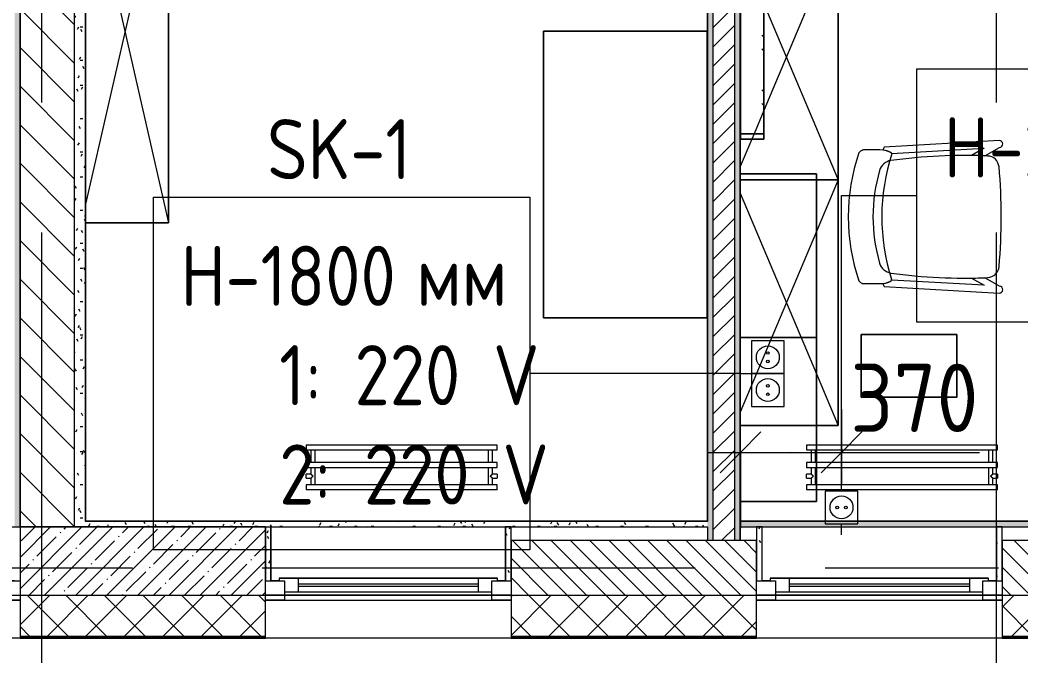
# Model space of a CAD drawing. Header units: millimetres. Extents: x 81382 to 274764, y -8553 to 29000.
# Drawn here: x 107130 to 110796, y -323 to 2007 of the extents above; entities that cross this region are included whole.
import ezdxf

# ---------------------------------------------------------------- set-up
doc = ezdxf.new("R2010")
doc.units = ezdxf.units.MM
doc.linetypes.add('Осевая', pattern=[3175, 635, -476.25, 1587.5, -476.25])
for name, color, linetype, lineweight in [('A-ANNO-DIMS', 7, 'Continuous', 9), ('A-ANNO-DIMS-100', 7, 'Continuous', 9), ('A-DETL-GENF', 7, 'Continuous', 9), ('A-GLAZ', 7, 'Continuous', 9), ('A-GLAZ-1', 7, 'Continuous', 13), ('A-WALL', 7, 'Continuous', 9), ('E-ELEC-FIXT-IDEN', 7, 'Continuous', 9), ('I-FURN', 7, 'Continuous', 9), ('I-WALL', 7, 'Continuous', 9), ('M-EQPM', 7, 'Continuous', 9), ('S-COLS', 7, 'Continuous', 9), ('Оси', 7, 'Continuous', 9), ('Оси-2', 7, 'Осевая', 9), ('Электрические приборы', 7, 'Continuous', 9)]:
    doc.layers.add(name, color=color, linetype=linetype, lineweight=lineweight)
for name, color, linetype, lineweight, true_color in [('A-WALL-1', 7, 'Continuous', 9, 0x3c3c3c), ('A-WALL-FNSH-1', 7, 'Continuous', 9, 0x3c3c3c), ('I-FURN-1', 7, 'Continuous', 9, 0xf0f0f0), ('Оси розеток', 7, 'Continuous', 9, 0xff1e23)]:
    doc.layers.add(name, color=color, linetype=linetype, lineweight=lineweight, true_color=true_color)
doc.styles.add('GOST Common_1', font='GOST_Common.ttf', dxfattribs={"width": 0.9, "height": 220})
doc.styles.add('ISOCPEUR', font='isocpeur.ttf', dxfattribs={"width": 0.9, "height": 250})
doc.dimstyles.new('ISO-2_5_0_9К_БОЛЬШОЙ_1', dxfattribs={"dimscale": 304.8, "dimtxt": 248.995294, "dimasz": 0.492126, "dimexe": 0.393701, "dimexo": 0.984252, "dimgap": 0, "dimtad": 1, "dimdec": 0, "dimrnd": 10, "dimzin": 0, "dimdsep": 46, "dimtxsty": 'ISOCPEUR', "dimblk1": 'OBLIQUE', "dimblk2": 'OBLIQUE', "dimsah": 1, "dimcen": 0.09, "dimdle": 0.393701, "dimazin": 0, "dimtfac": 1, "dimtdec": 4, "dimtix": 1, "dimtmove": 1, "dimatfit": 3, "dimfxl": 1, "dimtvp": 1, "dimtolj": 1, "dimtzin": 0, "dimarcsym": 2})
pattern_1 = [(0, (0, 0), (121.92, 30.48), [10.058, -81.382, 10.058, -81.382, -487.68]), (0, (0, 0), (121.92, 30.48), [-182.88, 10.058, -172.822, 10.058, -81.382, -213.36]), (0, (0, 0), (121.92, 30.48), [-457.2, 10.058, -50.902, 10.058, -142.342]), (120, (45.72, 15.24), (-87.356454, 90.345817), [10.058, -81.382, 10.058, -81.382, -487.68]), (120, (45.72, 15.24), (-87.356454, 90.345817), [-182.88, 10.058, -172.822, 10.058, -81.382, -213.36]), (120, (45.72, 15.24), (-87.356454, 90.345817), [-457.2, 10.058, -50.902, 10.058, -142.342]), (240, (60.96, 76.2), (-34.563546, -120.825817), [10.058, -81.382, 10.058, -81.382, -487.68]), (240, (60.96, 76.2), (-34.563546, -120.825817), [-182.88, 10.058, -172.822, 10.058, -81.382, -213.36]), (240, (60.96, 76.2), (-34.563546, -120.825817), [-457.2, 10.058, -50.902, 10.058, -142.342])]

# ---------------------------------------------------------------- blocks, each defined once
blk = doc.blocks.new('120_Окно_СКБ_1Ст - 120_Окно_СКБ_1Ст 900х2500_h_ с форточкой-V4-План размещения напольных электротехнических лючков и розеток 3 этажа в осях 23-33')
at = {"layer": 'A-GLAZ'}
for p, q in [((450, -57), (-450, -57)), ((-330, -107), (330, -107)), ((-430, -127), (-400, -127)), ((330, -117), (-330, -117)), ((400, -127), (430, -127))]:
    blk.add_line(p, q, dxfattribs=at)
at = {"layer": 'A-GLAZ-1'}
for p, q in [((-450, -127), (-450, -57)), ((-450, -57), (-380, -57)), ((-380, -57), (-380, -127)), ((380, -127), (380, -57)), ((380, -57), (450, -57)), ((450, -57), (450, -127)), ((380, -87), (-380, -87)), ((-380, -87), (-380, -127)), ((-330, -137), (-330, -87)), ((330, -137), (330, -87)), ((380, -127), (380, -87)), ((-380, -127), (-450, -127)), ((-380, -127), (-400, -127)), ((-400, -127), (-400, -137)), ((-400, -137), (400, -137)), ((400, -137), (-400, -137)), ((450, -127), (380, -127)), ((400, -127), (380, -127)), ((400, -137), (400, -127))]:
    blk.add_line(p, q, dxfattribs=at)
blk = doc.blocks.new('120_Окно_СКБ_1Ст - 120_Окно_СКБ_1Ст 900х2500_h_ с форточкой-V33-План размещения напольных электротехнических лючков и розеток 3 этажа в осях 23-33')
at = {"layer": 'A-GLAZ'}
for p, q in [((450, -57), (-450, -57)), ((-330, -107), (330, -107)), ((-430, -127), (-400, -127)), ((330, -117), (-330, -117)), ((400, -127), (430, -127))]:
    blk.add_line(p, q, dxfattribs=at)
at = {"layer": 'A-GLAZ-1'}
for p, q in [((-450, -127), (-450, -57)), ((-450, -57), (-380, -57)), ((-380, -57), (-380, -127)), ((380, -127), (380, -57)), ((380, -57), (450, -57)), ((450, -57), (450, -127)), ((380, -87), (-380, -87)), ((-380, -87), (-380, -127)), ((-330, -137), (-330, -87)), ((330, -137), (330, -87)), ((380, -127), (380, -87)), ((-380, -127), (-450, -127)), ((-380, -127), (-400, -127)), ((-400, -127), (-400, -137)), ((-400, -137), (400, -137)), ((400, -137), (-400, -137)), ((450, -127), (380, -127)), ((400, -127), (380, -127)), ((400, -137), (400, -127))]:
    blk.add_line(p, q, dxfattribs=at)
blk = doc.blocks.new('Шкаф параметрический - 1_28А-25589861-План размещения напольных электротехнических лючков и розеток 3 этажа в осях 23-33')
at = {"layer": 'I-FURN-1'}
for p, q in [((0, 320), (1331.6, 15.6)), ((1400, 320), (0, 320)), ((0, 320), (0, 15.6)), ((0, 15.6), (0, 320)), ((0, 320), (1400, 320)), ((68.4, 15.6), (1400, 320)), ((1400, 15.6), (1400, 320)), ((1400, 320), (1400, 15.6))]:
    blk.add_line(p, q, dxfattribs=at)
blk = doc.blocks.new('Chair_1 noor 78578 - 1_4-25422005-План размещения напольных электротехнических лючков и розеток 3 этажа в осях 23-33')
at = {"layer": 'I-FURN-1'}
for p, q in [((-130.5, 405.7), (-130.5, 344.8)), ((359.1, 344.8), (359.1, 405.7)), ((-141.2, 329.7), (-165.1, -92)), ((-136.5, -37.1), (-117.3, 302)), ((345.9, 302), (365.1, -37.1)), ((393.7, -92), (369.8, 329.7)), ((-110.2, 8.6), (-136.5, -37.1)), ((365.1, -37.1), (338.8, 8.6)), ((-139.7, -93.5), (-108.8, -39.9)), ((337.4, -39.9), (368.3, -93.5))]:
    blk.add_line(p, q, dxfattribs=at)
for centre, radius, start, end in [((114.3, -271.9), 732.8, 71.3174, 108.6833), ((114.3, -239.2), 609.6, 73.8265, 106.1735), ((114.3, -279.3), 660.4, 111.7, 112.7563), ((-37.4, 344.8), 93.1, 180, 204.9864), ((-37.4, 344.8), 93.1, 186.4785, 204.9864), ((114.3, -408), 746, 71.9445, 107.8276), ((-41.4, 297.5), 50.8, 106.1735, 171.9659), ((270, 297.5), 50.8, 8.0341, 73.8265), ((266, 344.8), 93.1, 334.477, 360), ((266, 344.8), 93.1, 335.0136, 353.5215), ((114.3, -279.3), 660.4, 67.2437, 68.3), ((-116, 308.2), 6.35, 204.9864, 258.4091), ((-116, 308.2), 6.35, 204.9864, 287.8276), ((1798.9, 37.7), 1909.3, 171.9659, 182.6261), ((-1570.3, 37.7), 1909.3, 357.3739, 8.0341), ((344.3, 307.4), 6.35, 281.4186, 334.477), ((344.6, 308.2), 6.35, 281.5909, 335.0136), ((1798.9, 37.7), 1909.3, 180.8761, 182.3307), ((-1570.3, 37.7), 1909.3, 357.6693, 359.1239), ((-64, -47.7), 44.5, 182.6261, 265.0912), ((292.6, -47.7), 44.4, 275.9396, 357.3739), ((-152.4, -92.7), 12.7, 176.75, 356.75), ((114.8, 2033.8), 2133.6, 265.0912, 274.9044), ((381, -92.7), 12.7, 183.25, 3.25)]:
    blk.add_arc(centre, radius, start, end, dxfattribs=at)
for points in [[(-120.4, 422.3), (-122, 420.8), (-124.7, 417.8), (-127.8, 413.5), (-129.8, 409.4), (-130.4, 406.9), (-130.5, 405.7)], [(359.1, 405.7), (359, 406.9), (358.4, 409.4), (356.4, 413.5), (353.3, 417.8), (350.6, 420.8), (349, 422.3)]]:
    blk.add_open_spline(points, degree=3, dxfattribs=at)
blk = doc.blocks.new('Шкаф параметрический - 1_286-V64-План размещения напольных электротехнических лючков и розеток 3 этажа в осях 23-33')
at = {"layer": 'I-FURN-1'}
for p, q in [((0, 380), (645.5, 107.5)), ((900, 380), (0, 380)), ((0, 380), (0, 107.5)), ((0, 107.5), (0, 380)), ((0, 380), (900, 380)), ((254.5, 107.5), (900, 380)), ((900, 300), (900, 380)), ((900, 380), (900, 300)), ((900, 20.6), (900, 300)), ((900, 300), (900, 20.6)), ((0, 107.5), (0, 21.6)), ((0, 21.6), (0, 107.5)), ((51.2, 21.6), (254.5, 107.5)), ((645.5, 107.5), (731, 71.4)), ((731, 71.4), (751, 62.9)), ((751, 62.9), (851.2, 20.6)), ((48.8, 20.6), (51.2, 21.6))]:
    blk.add_line(p, q, dxfattribs=at)
blk = doc.blocks.new('Шкаф параметрический - 1_286-V65-План размещения напольных электротехнических лючков и розеток 3 этажа в осях 23-33')
at = {"layer": 'I-FURN-1'}
for p, q in [((0, 380), (189.5, 300)), ((900, 380), (0, 380)), ((0, 380), (0, 300)), ((0, 300), (0, 380)), ((0, 380), (900, 380)), ((710.5, 300), (900, 380)), ((900, 300), (900, 380)), ((900, 380), (900, 300)), ((0, 300), (0, 20.6)), ((0, 20.6), (0, 300)), ((48.8, 20.6), (710.5, 300)), ((189.5, 300), (851.2, 20.6)), ((900, 20.6), (900, 300)), ((900, 300), (900, 20.6))]:
    blk.add_line(p, q, dxfattribs=at)
blk = doc.blocks.new('Зеркало обычное - 4_30-26512195-План размещения напольных электротехнических лючков и розеток 3 этажа в осях 23-33')
at = {"layer": 'I-FURN'}
h = blk.add_hatch(dxfattribs=at)
h.set_pattern_fill('FP_38', color=256, style=0, pattern_type=2)
h.set_pattern_definition([(45, (50, 50), (-200, 0), [141.42, -141.42]), (45, (100, 50), (-200, 0), [70.71, -212.132]), (45, (50, 100), (-200, 0), [70.71, -212.132])])
h.paths.add_polyline_path([(-980, 60), (-980, -25.9), (980, -25.9), (980, 60), (549.7, 60)])
at = {"layer": 'I-FURN-1'}
for p, q in [((1000, 60), (-1000, 60)), ((-1000, 60), (-1000, -25.9)), ((-1000, -25.9), (-1000, 60)), ((-1000, 60), (-980, 60)), ((980, 60), (-980, 60)), ((-980, 60), (-980, -25.9)), ((-980, -25.9), (-980, 60)), ((-980, 60), (980, 60)), ((-980, 60), (980, 60)), ((980, 60), (-980, 60)), ((-980, 60), (980, 60)), ((-980, -25.9), (-980, 60)), ((-980, -25.9), (-980, 60)), ((980, -25.9), (980, 60)), ((980, 60), (980, -25.9)), ((980, 60), (1000, 60)), ((980, 60), (980, -25.9)), ((980, -25.9), (980, 60)), ((1000, -25.9), (1000, 60)), ((1000, 60), (1000, -25.9)), ((-1000, -25.9), (1000, -25.9)), ((-980, -25.9), (-1000, -25.9)), ((-980, -25.9), (980, -25.9)), ((980, -25.9), (-980, -25.9)), ((980, -25.9), (-980, -25.9)), ((-980, -25.9), (980, -25.9)), ((980, -25.9), (-980, -25.9)), ((1000, -25.9), (980, -25.9))]:
    blk.add_line(p, q, dxfattribs=at)
blk = doc.blocks.new('Блок Розеток и Выключателей - Блок Розеток и Выключателей_SK1-27371264-План размещения напольных электротехнических лючков и розеток 3 этажа в осях 23-33')
at = {"layer": 'A-DETL-GENF'}
for p, q in [((60, 160), (-60, 160)), ((-60, 160), (-60, 40)), ((60, 40), (60, 160)), ((-60, 40), (60, 40))]:
    blk.add_line(p, q, dxfattribs=at)
for centre, radius in [((0, 100), 42), ((-15.6, 100), 4.8), ((15.6, 100), 4.8)]:
    blk.add_circle(centre, radius, dxfattribs=at)
at = {"layer": 'Оси розеток'}
blk.add_line((0, 0), (0, 40), dxfattribs=at)
blk = doc.blocks.new('Блок Розеток и Выключателей - Блок Розеток и Выключателей_SK1-27369573-План размещения напольных электротехнических лючков и розеток 3 этажа в осях 23-33')
at = {"layer": 'A-DETL-GENF'}
for p, q in [((0, 160), (-120, 160)), ((-120, 160), (-120, 40)), ((120, 160), (0, 160)), ((0, 160), (0, 40)), ((0, 40), (0, 160)), ((120, 40), (120, 160)), ((-120, 40), (0, 40)), ((0, 40), (120, 40))]:
    blk.add_line(p, q, dxfattribs=at)
for centre, radius in [((-60, 100), 42), ((60, 100), 42), ((-75.6, 100), 4.8), ((-44.4, 100), 4.8), ((44.4, 100), 4.8), ((75.6, 100), 4.8)]:
    blk.add_circle(centre, radius, dxfattribs=at)
at = {"layer": 'Оси розеток'}
blk.add_line((0, 0), (0, 40), dxfattribs=at)
blk = doc.blocks.new('radiator_prado_classic_z_tip_30_po exemplyaru - Classic Z Тип 30-300-V125-План размещения напольных электротехнических лючков и розеток 3 этажа в осях 23-33')
at = {"layer": 'M-EQPM'}
for p, q in [((0, 228), (0, 210)), ((36.2, 228), (0, 228)), ((700, 228), (36.2, 228)), ((700, 210), (700, 228)), ((0, 210), (36.2, 210)), ((17.5, 210), (17.5, 164)), ((32.5, 164), (32.5, 210)), ((36.2, 210), (700, 210)), ((667.5, 210), (667.5, 164)), ((682.5, 164), (682.5, 210)), ((36.2, 164), (0, 164)), ((0, 164), (0, 146)), ((700, 164), (36.2, 164)), ((700, 146), (700, 164)), ((0, 146), (36.2, 146)), ((17.5, 121.5), (0, 121.5)), ((17.5, 121.5), (0, 121.5)), ((0, 121.5), (0, 121.2)), ((0, 106.5), (0, 121.5)), ((0, 121.2), (0, 121.2)), ((17.5, 146), (17.5, 121.5)), ((32.5, 82), (32.5, 146)), ((36.2, 146), (700, 146)), ((667.5, 146), (667.5, 82)), ((682.5, 121.5), (682.5, 146)), ((700, 121.5), (682.5, 121.5)), ((700, 121.5), (682.5, 121.5)), ((700, 121.5), (700, 106.5)), ((700, 121.2), (700, 121.5)), ((700, 121.5), (700, 121.2)), ((700, 121.2), (700, 121.5)), ((0, 106.8), (0, 106.5)), ((0, 106.8), (0, 106.8)), ((0, 106.5), (17.5, 106.5)), ((0, 106.5), (17.5, 106.5)), ((36.2, 82), (0, 82)), ((0, 82), (0, 64)), ((17.5, 106.5), (17.5, 82)), ((700, 82), (36.2, 82)), ((682.5, 82), (682.5, 106.5)), ((682.5, 106.5), (700, 106.5)), ((682.5, 106.5), (700, 106.5)), ((700, 106.5), (700, 106.8)), ((700, 106.8), (700, 106.5)), ((700, 106.5), (700, 106.8)), ((700, 64), (700, 82)), ((36.2, 64), (0, 64)), ((700, 64), (36.2, 64))]:
    blk.add_line(p, q, dxfattribs=at)
for points, knots in [([(25, 114), (24.5, 114.5), (23.6, 115.4), (22.4, 116.6), (21.6, 117.4), (21.1, 117.9), (20.8, 118.2), (20.5, 118.5), (20.2, 118.8), (19.8, 119.1), (19.6, 119.4), (19.3, 119.7), (19, 120), (18.7, 120.3), (18.5, 120.5), (18.3, 120.7), (18.1, 120.9), (17.9, 121.1), (17.8, 121.2), (17.7, 121.3), (17.5, 121.5), (17.5, 121.5), (17.5, 121.5)], [0, 0, 0, 0, 0.142857, 0.285714, 0.357143, 0.392857, 0.428571, 0.464286, 0.5, 0.535714, 0.571429, 0.607143, 0.642857, 0.678571, 0.714286, 0.75, 0.785714, 0.821429, 0.857143, 0.892857, 0.928571, 1, 1, 1, 1]), ([(17.5, 106.5), (17.5, 106.5), (17.5, 106.5), (17.7, 106.7), (17.8, 106.8), (17.9, 106.9), (18.1, 107.1), (18.3, 107.3), (18.5, 107.5), (18.7, 107.7), (19, 108), (19.3, 108.3), (19.6, 108.6), (19.8, 108.9), (20.3, 109.3), (20.7, 109.7), (21.1, 110.1), (21.6, 110.6), (22.4, 111.4), (23.6, 112.6), (24.5, 113.5), (25, 114)], [0, 0, 0, 0, 0.071429, 0.107143, 0.142857, 0.178571, 0.214286, 0.25, 0.285714, 0.321429, 0.357143, 0.392857, 0.428571, 0.464286, 0.5, 0.571429, 0.607143, 0.642857, 0.714286, 0.857143, 1, 1, 1, 1]), ([(675, 114), (675.5, 114.5), (676.4, 115.4), (677.6, 116.6), (678.4, 117.4), (678.9, 117.9), (679.2, 118.2), (679.5, 118.5), (679.8, 118.8), (680.1, 119.2), (680.4, 119.4), (680.7, 119.7), (681, 120), (681.3, 120.3), (681.5, 120.5), (681.7, 120.7), (681.9, 120.9), (682.1, 121.1), (682.2, 121.2), (682.3, 121.3), (682.5, 121.5), (682.5, 121.5), (682.5, 121.5)], [0, 0, 0, 0, 0.142857, 0.285714, 0.357143, 0.392857, 0.428571, 0.464286, 0.5, 0.535714, 0.571429, 0.607143, 0.642857, 0.678571, 0.714286, 0.75, 0.785714, 0.821429, 0.857143, 0.892857, 0.928571, 1, 1, 1, 1]), ([(682.5, 106.5), (682.5, 106.5), (682.5, 106.5), (682.3, 106.7), (682.2, 106.8), (682.1, 106.9), (681.9, 107.1), (681.7, 107.3), (681.5, 107.5), (681.3, 107.7), (681, 108), (680.7, 108.3), (680.4, 108.6), (680.1, 108.8), (679.7, 109.3), (679.3, 109.7), (678.9, 110.1), (678.4, 110.6), (677.6, 111.4), (676.4, 112.6), (675.5, 113.5), (675, 114)], [0, 0, 0, 0, 0.071429, 0.107143, 0.142857, 0.178571, 0.214286, 0.25, 0.285714, 0.321429, 0.357143, 0.392857, 0.428571, 0.464286, 0.5, 0.571429, 0.607143, 0.642857, 0.714286, 0.857143, 1, 1, 1, 1])]:
    blk.add_open_spline(points, degree=3, knots=knots, dxfattribs=at)
blk = doc.blocks.new('radiator_prado_classic_z_tip_30_po exemplyaru - Classic Z Тип 30-300-31134001-План размещения напольных электротехнических лючков и розеток 3 этажа в осях 23-33')
at = {"layer": 'M-EQPM'}
for p, q in [((0, 228), (0, 210)), ((700, 228), (0, 228)), ((700, 210), (700, 228)), ((0, 210), (700, 210)), ((17.5, 210), (17.5, 164)), ((32.5, 164), (32.5, 210)), ((667.5, 210), (667.5, 164)), ((682.5, 164), (682.5, 210)), ((700, 164), (0, 164)), ((0, 164), (0, 146)), ((700, 146), (700, 164)), ((0, 146), (700, 146)), ((17.5, 121.5), (0, 121.5)), ((17.5, 121.5), (0, 121.5)), ((0, 121.5), (0, 121.2)), ((0, 106.5), (0, 121.5)), ((0, 121.2), (0, 121.2)), ((17.5, 146), (17.5, 121.5)), ((32.5, 82), (32.5, 146)), ((667.5, 146), (667.5, 82)), ((682.5, 121.5), (682.5, 146)), ((700, 121.5), (682.5, 121.5)), ((700, 121.5), (682.5, 121.5)), ((700, 121.5), (700, 106.5)), ((700, 121.2), (700, 121.5)), ((700, 121.5), (700, 121.2)), ((700, 121.2), (700, 121.5)), ((0, 106.8), (0, 106.5)), ((0, 106.8), (0, 106.8)), ((0, 106.5), (17.5, 106.5)), ((0, 106.5), (17.5, 106.5)), ((700, 82), (0, 82)), ((0, 82), (0, 64)), ((17.5, 106.5), (17.5, 82)), ((682.5, 82), (682.5, 106.5)), ((682.5, 106.5), (700, 106.5)), ((682.5, 106.5), (700, 106.5)), ((700, 106.5), (700, 106.8)), ((700, 106.8), (700, 106.5)), ((700, 106.5), (700, 106.8)), ((700, 64), (700, 82)), ((700, 64), (0, 64))]:
    blk.add_line(p, q, dxfattribs=at)
for points, knots in [([(25, 114), (24.5, 114.5), (23.6, 115.4), (22.4, 116.6), (21.6, 117.4), (21.1, 117.9), (20.8, 118.2), (20.5, 118.5), (20.2, 118.8), (19.8, 119.1), (19.6, 119.4), (19.3, 119.7), (19, 120), (18.7, 120.3), (18.5, 120.5), (18.3, 120.7), (18.1, 120.9), (17.9, 121.1), (17.8, 121.2), (17.7, 121.3), (17.5, 121.5), (17.5, 121.5), (17.5, 121.5)], [0, 0, 0, 0, 0.142857, 0.285714, 0.357143, 0.392857, 0.428571, 0.464286, 0.5, 0.535714, 0.571429, 0.607143, 0.642857, 0.678571, 0.714286, 0.75, 0.785714, 0.821429, 0.857143, 0.892857, 0.928571, 1, 1, 1, 1]), ([(17.5, 106.5), (17.5, 106.5), (17.5, 106.5), (17.7, 106.7), (17.8, 106.8), (17.9, 106.9), (18.1, 107.1), (18.3, 107.3), (18.5, 107.5), (18.7, 107.7), (19, 108), (19.3, 108.3), (19.6, 108.6), (19.8, 108.9), (20.3, 109.3), (20.7, 109.7), (21.1, 110.1), (21.6, 110.6), (22.4, 111.4), (23.6, 112.6), (24.5, 113.5), (25, 114)], [0, 0, 0, 0, 0.071429, 0.107143, 0.142857, 0.178571, 0.214286, 0.25, 0.285714, 0.321429, 0.357143, 0.392857, 0.428571, 0.464286, 0.5, 0.571429, 0.607143, 0.642857, 0.714286, 0.857143, 1, 1, 1, 1]), ([(675, 114), (675.5, 114.5), (676.4, 115.4), (677.6, 116.6), (678.4, 117.4), (678.9, 117.9), (679.2, 118.2), (679.5, 118.5), (679.8, 118.8), (680.1, 119.2), (680.4, 119.4), (680.7, 119.7), (681, 120), (681.3, 120.3), (681.5, 120.5), (681.7, 120.7), (681.9, 120.9), (682.1, 121.1), (682.2, 121.2), (682.3, 121.3), (682.5, 121.5), (682.5, 121.5), (682.5, 121.5)], [0, 0, 0, 0, 0.142857, 0.285714, 0.357143, 0.392857, 0.428571, 0.464286, 0.5, 0.535714, 0.571429, 0.607143, 0.642857, 0.678571, 0.714286, 0.75, 0.785714, 0.821429, 0.857143, 0.892857, 0.928571, 1, 1, 1, 1]), ([(682.5, 106.5), (682.5, 106.5), (682.5, 106.5), (682.3, 106.7), (682.2, 106.8), (682.1, 106.9), (681.9, 107.1), (681.7, 107.3), (681.5, 107.5), (681.3, 107.7), (681, 108), (680.7, 108.3), (680.4, 108.6), (680.1, 108.8), (679.7, 109.3), (679.3, 109.7), (678.9, 110.1), (678.4, 110.6), (677.6, 111.4), (676.4, 112.6), (675.5, 113.5), (675, 114)], [0, 0, 0, 0, 0.071429, 0.107143, 0.142857, 0.178571, 0.214286, 0.25, 0.285714, 0.321429, 0.357143, 0.392857, 0.428571, 0.464286, 0.5, 0.571429, 0.607143, 0.642857, 0.714286, 0.857143, 1, 1, 1, 1])]:
    blk.add_open_spline(points, degree=3, knots=knots, dxfattribs=at)
blk = doc.blocks.new('DIMBLOCK10-План размещения напольных электротехнических лючков и розеток 3 этажа в осях 23-33')
at = {"layer": 'A-ANNO-DIMS-100'}
for p, q in [((110141.4, 581.4), (110141.4, 303.2)), ((110141.4, 423.2), (110141.4, 581.4)), ((109771, 145), (109771, 543.2)), ((109651, 423.2), (110261.4, 423.2)), ((109771, 423.2), (109771, 145)), ((110073.5, 421.1), (109956.2, 423.2)), ((110647.5, 421.1), (110073.5, 421.1))]:
    blk.add_line(p, q, dxfattribs=at)
at = {"layer": 'A-ANNO-DIMS-100', "lineweight": 20}
for p, q in [((109771, 423.2), (109846, 498.2)), ((110141.4, 423.2), (110216.4, 498.2)), ((109771, 423.2), (109696, 348.2)), ((110141.4, 423.2), (110066.4, 348.2))]:
    blk.add_line(p, q, dxfattribs=at)
at = {"layer": 'A-ANNO-DIMS-100', "color": 0, "insert": (110173.5, 747.7), "char_height": 250, "width": 568.858, "attachment_point": 1, "line_spacing_factor": 1.149209, "style": 'ISOCPEUR'}
blk.add_mtext('370', dxfattribs=at)
blk = doc.blocks.new('_Oblique')
at = {"color": 0, "linetype": 'ByBlock', "lineweight": -2}
blk.add_line((-0.5, -0.5), (0.5, 0.5), dxfattribs=at)

msp = doc.modelspace()

# ---------------------------------------------------------------- hatches: boundary and pattern name
at = {"layer": 'A-WALL'}
h = msp.add_hatch(dxfattribs=at)
h.set_pattern_fill('FP_2', color=256, style=0, pattern_type=2)
h.set_pattern_definition([(135, (0, 0), (-35.35534, -35.35534), [])])
h.paths.add_polyline_path([(121430, -100), (121430, 100), (121130, 100), (121130, -100)])
h.paths.add_polyline_path([(118830, -100), (119330, -100), (119330, 100), (118830, 100)])
h.paths.add_polyline_path([(117030, -100), (117030, 100), (115980, 100), (115980, -100), (116985.1, -100)])
h.paths.add_polyline_path([(113430, -100), (113680, -100), (113680, 100), (113430, 100)])
h.paths.add_polyline_path([(110730, -100), (111630, -100), (111630, 100), (110730, 100), (110730, 91.5)])
h.paths.add_polyline_path([(109353.5, -100), (109830, -100), (109830, 100), (108930, 100), (108930, -100)])
h.paths.add_polyline_path([(106230, -100), (106230, 100), (105180, 100), (105180, -100), (106173.6, -100)])
h.paths.add_polyline_path([(102880, -100), (102880, 100), (102630, 100), (102630, -100)])
h.paths.add_polyline_path([(101085.9, -100), (101730, -100), (101730, 100), (100830, 100), (100830, -100)])
h.paths.add_polyline_path([(97906, -100), (98130, -100), (98130, 100), (97080, 100), (97080, -100), (97270.1, -100)])
h.paths.add_polyline_path([(94726.2, -100), (94780, -100), (94780, 100), (94530, 100), (94530, -100)])
h.paths.add_polyline_path([(92730, -100), (92730, 100), (91930, 100), (91930, -100), (92182.3, -100)])
h = msp.add_hatch(dxfattribs=at)
h.set_pattern_fill('FP_1', color=256, style=0, pattern_type=2)
h.set_pattern_definition([(45, (0, 0), (-70.71068, 70.71068), []), (135, (0, 0), (-70.71068, -70.71068), [])])
h.paths.add_polyline_path([(125080, -250), (125080, -100), (123730, -100), (123730, -250), (123980.7, -250)])
h.paths.add_polyline_path([(120800.9, -250), (121430, -250), (121430, -100), (120230, -100), (120230, -250)])
h.paths.add_polyline_path([(117930, -250), (119330, -250), (119330, -100), (117930, -100)])
h.paths.add_polyline_path([(116985.1, -250), (117030, -250), (117030, -100), (115980, -100), (115980, -250), (116349.1, -250)])
h.paths.add_polyline_path([(112533.3, -250), (113680, -250), (113680, -100), (112530, -100), (112530, -250)])
h.paths.add_polyline_path([(109830, -250), (109830, -100), (108930, -100), (108930, -250), (109353.5, -250)])
h.paths.add_polyline_path([(111261.4, -250), (111630, -250), (111630, -100), (110730, -100), (110730, -250)])
h.paths.add_polyline_path([(107130, -250), (108030, -250), (108030, -100), (107130, -100)])
h.paths.add_polyline_path([(106230, -250), (106230, -100), (105180, -100), (105180, -250), (106173.6, -250)])
h.paths.add_polyline_path([(102357.8, -250), (102880, -250), (102880, -100), (100830, -100), (100830, -250), (101730, -250)])
h.paths.add_polyline_path([(99930, -250), (99930, -100), (99030, -100), (99030, -250), (99813.9, -250)])
h.paths.add_polyline_path([(98130, -250), (98130, -100), (97080, -100), (97080, -250), (97906, -250)])
h.paths.add_polyline_path([(94726.2, -250), (94780, -250), (94780, -100), (93630, -100), (93630, -250), (94090.2, -250)])
h.paths.add_polyline_path([(92730, -250), (92730, -100), (91930, -100), (91930, -250), (92182.3, -250)])
h.paths.add_polyline_path([(90910.4, -250), (91030, -250), (91030, -100), (89210, -100), (89210, -250), (89638.5, -250)])
at = {"layer": 'I-WALL'}
h = msp.add_hatch(dxfattribs=at)
h.set_pattern_fill('FP_35', color=256, style=0, pattern_type=2)
h.set_pattern_definition(pattern_1)
h.paths.add_polyline_path([(107110, 150), (107130, 150), (107130, 10380), (107110, 10380), (107110, 170)])
h = msp.add_hatch(dxfattribs=at)
h.set_pattern_fill('FP_35', color=256, style=0, pattern_type=2)
h.set_pattern_definition(pattern_1)
h.paths.add_polyline_path([(109650, 100), (109670, 100), (109669.7, 3700), (109662, 3700), (109662, 3755), (109650, 3755), (109650, 150)])
h.paths.add_polyline_path([(109650, 5155), (109662, 5155), (109662, 5210), (109670, 5210), (109670, 10380), (109650, 10379), (109650, 5175)])
h = msp.add_hatch(dxfattribs=at)
h.set_pattern_fill('FP_5', color=256, style=0, pattern_type=2)
h.set_pattern_definition([(45, (0, 0), (-35.35534, 35.35534), [])])
h.paths.add_polyline_path([(109670, 100), (109750, 100), (109749, 3755), (109670, 3755), (109670, 524.1)])
h.paths.add_polyline_path([(109749, 5155), (109750, 5155), (109750, 10400), (109670, 10400), (109670, 5155), (109720, 5155)])
h = msp.add_hatch(dxfattribs=at)
h.set_pattern_fill('FP_35', color=256, style=0, pattern_type=2)
h.set_pattern_definition(pattern_1)
h.paths.add_polyline_path([(109750, 100), (109770, 100), (109770, 3755), (109758, 3755), (109758, 3700), (109750, 3700), (109750, 524.1)])
h.paths.add_polyline_path([(109770, 5155), (109770, 6600), (109750, 6600), (109750.8, 5210), (109758, 5210), (109758, 5155)])
h = msp.add_hatch(dxfattribs=at)
h.set_pattern_fill('FP_3', color=256, style=0, pattern_type=2)
h.set_pattern_definition([(135, (0, 0), (-70.71068, -70.71068), [])])
h.paths.add_polyline_path([(107130, 150), (107330, 150), (107330, 2380), (107130, 2380), (107130, 524.1)])
h = msp.add_hatch(dxfattribs=at)
h.set_pattern_fill('FP_35', color=256, style=0, pattern_type=2)
h.set_pattern_definition(pattern_1)
h.paths.add_polyline_path([(107370, 150), (107370, 2380), (107330, 2380), (107330, 150)])
h = msp.add_hatch(dxfattribs=at)
h.set_pattern_fill('FP_35', color=256, style=0, pattern_type=2)
h.set_pattern_definition(pattern_1)
h.paths.add_polyline_path([(109650, 150), (109649, 170), (107370, 170), (107370, 150), (109353.5, 150)])
h = msp.add_hatch(dxfattribs=at)
h.set_pattern_fill('FP_35', color=256, style=0, pattern_type=2)
h.set_pattern_definition(pattern_1)
h.paths.add_polyline_path([(108050, -48), (108050, 150), (108030, 150), (108030, -48)])
h = msp.add_hatch(dxfattribs=at)
h.set_pattern_fill('FP_35', color=256, style=0, pattern_type=2)
h.set_pattern_definition(pattern_1)
h.paths.add_polyline_path([(108930, -48), (108930, 149.8), (108910, 149.8), (108910, -48)])
h = msp.add_hatch(dxfattribs=at)
h.set_pattern_fill('FP_35', color=256, style=0, pattern_type=2)
h.set_pattern_definition(pattern_1)
h.paths.add_polyline_path([(123980.7, 150), (124810, 150), (124810, 170), (109770, 170), (109771, 150), (123662.7, 150)])
h = msp.add_hatch(dxfattribs=at)
h.set_pattern_fill('FP_35', color=256, style=0, pattern_type=2)
h.set_pattern_definition(pattern_1)
h.paths.add_polyline_path([(109850, -48), (109850, 150), (109830, 150), (109830, -48)])
h = msp.add_hatch(dxfattribs=at)
h.set_pattern_fill('FP_35', color=256, style=0, pattern_type=2)
h.set_pattern_definition(pattern_1)
h.paths.add_polyline_path([(110730, -48), (110730, 149.8), (110710, 149.8), (110710, -48)])
at = {"layer": 'S-COLS'}
h = msp.add_hatch(dxfattribs=at)
h.set_pattern_fill('FP_4', color=256, style=0, pattern_type=2)
h.set_pattern_definition([(45, (0, 0), (-57.024626, 57.024626), []), (45, (57.025, 0), (-57.024626, 57.024626), [100.806, -20.161, 3.353, -16.808])])
h.paths.add_polyline_path([(107130, -100), (108030, -100), (108030, 150), (107130, 150), (107130, 91.5)])

# ---------------------------------------------------------------- linework, layer by layer
at = {"layer": 'A-WALL'}
for p, q in [((107130, 150), (107130, 10380)), ((109650, 3755), (109650, 170)), ((109770, 100), (109770, 3755)), ((109670, 3700), (109670, 100)), ((107330, 150), (107330, 2380)), ((109650, 170), (107370, 170)), ((102630, -100), (111630, -100)), ((108930, -100), (109830, -100)), ((110730, -100), (111630, -100)), ((107130, -250), (108030, -250)), ((107130, -253), (108030, -253)), ((108930, -250), (109830, -250)), ((108930, -253), (109830, -253)), ((110730, -250), (111630, -250)), ((110730, -253), (111630, -253)), ((107130, -258), (106230, -258)), ((108930, -258), (108030, -258)), ((110730, -258), (109830, -258))]:
    msp.add_line(p, q, dxfattribs=at)
at = {"layer": 'A-WALL-1'}
for p, q in [((109750, 100), (109750, 3700)), ((107130, 2380), (107130, 150)), ((107370, 170), (107370, 2380)), ((102630, 150), (107130, 150)), ((107130, 150), (109650, 150)), ((108030, 150), (108030, -48)), ((108050, -48), (108050, 150)), ((108930, 149.8), (108910, 149.8)), ((108910, 149.8), (108910, -48)), ((108930, -48), (108930, 149.8)), ((109650, 150), (109650, 100)), ((124810, 170), (109770, 170)), ((109770, 150), (124830, 150)), ((109850, 150), (109830, 150)), ((109830, 150), (109830, -48)), ((109850, -48), (109850, 150)), ((110730, 149.8), (110710, 149.8)), ((110710, 149.8), (110710, -48)), ((110730, -48), (110730, 149.8)), ((109830, 100), (108930, 100)), ((108930, 100), (108930, -250)), ((109830, -250), (109830, 100)), ((111630, 100), (110730, 100)), ((110730, 100), (110730, -250)), ((108030, -48), (108050, -48)), ((108910, -48), (108930, -48)), ((109830, -48), (109850, -48)), ((110710, -48), (110730, -48)), ((107130, -100), (107130, -250)), ((108030, -250), (108030, -100))]:
    msp.add_line(p, q, dxfattribs=at)
at = {"layer": 'A-WALL-FNSH-1'}
for p, q in [((107371, 171), (107371, 10379)), ((109649, 3755), (109649, 171)), ((109771, 171), (109771, 3755)), ((107370, 2380), (107370, 170)), ((109649, 171), (107371, 171)), ((108051, -48), (108051, 150)), ((108910, 149.8), (108909, 149.8)), ((108909, 149.8), (108909, -48)), ((124809, 171), (109771, 171)), ((109771, 100), (109771, 150)), ((109851, 150), (109850, 150)), ((109851, -48), (109851, 150)), ((110710, 149.8), (110709, 149.8)), ((110709, 149.8), (110709, -48)), ((108050, -48), (108051, -48)), ((108909, -48), (108910, -48)), ((109850, -48), (109851, -48)), ((110709, -48), (110710, -48)), ((107130, -250), (107130, -258)), ((108030, -258), (108030, -250)), ((108930, -250), (108930, -258)), ((109830, -258), (109830, -250)), ((110730, -250), (110730, -258)), ((107130, -258), (108030, -258)), ((108930, -258), (109830, -258)), ((110730, -258), (111630, -258))]:
    msp.add_line(p, q, dxfattribs=at)
at = {"layer": 'E-ELEC-FIXT-IDEN'}
for p, q in [((110141.4, 1364.1), (110417.3, 1364.1)), ((110141.4, 281.4), (110141.4, 1364.1)), ((109771.3, 711.4), (108998.6, 711.9))]:
    msp.add_line(p, q, dxfattribs=at)
at = {"layer": 'E-ELEC-FIXT-IDEN', "flags": 128}
for points in [[(110417.3, 1828.1), (111837.7, 1828.1), (111837.7, 900.1), (110417.3, 900.1)], [(107619.6, 1357.4), (108998.6, 1357.4), (108998.6, 66.4), (107619.6, 66.4)]]:
    msp.add_lwpolyline(points, close=True, dxfattribs=at)
at = {"layer": 'I-FURN-1'}
for p, q in [((109649.4, 1965.8), (109049.4, 1965.8)), ((109049.4, 1965.8), (109049.4, 915.8)), ((109049.4, 915.8), (109049.4, 1965.8)), ((109049.4, 1965.8), (109649.4, 1965.8)), ((109649.4, 915.8), (109649.4, 1965.8)), ((109649.4, 1965.8), (109649.4, 915.8)), ((110049.4, 1443.5), (109770, 1443.5)), ((109770, 1443.5), (110049.4, 1443.5)), ((110049.4, 843.5), (110049.4, 1443.5)), ((110049.4, 1443.5), (110049.4, 843.5)), ((109049.4, 915.8), (109649.4, 915.8)), ((109649.4, 915.8), (109049.4, 915.8)), ((110049.4, 843.5), (109770, 843.5)), ((109770, 843.5), (110049.4, 843.5)), ((109770, 843.5), (110049.4, 843.5)), ((110049.4, 843.5), (109770, 843.5)), ((110049.4, 243.5), (110049.4, 843.5)), ((110049.4, 843.5), (110049.4, 243.5)), ((110564, 855), (110214, 855)), ((110214, 855), (110214, 625)), ((110214, 625), (110214, 855)), ((110214, 855), (110564, 855)), ((110564, 625), (110564, 855)), ((110564, 855), (110564, 625)), ((110214, 625), (110564, 625)), ((110564, 625), (110214, 625)), ((109770, 243.5), (110049.4, 243.5)), ((110049.4, 243.5), (109770, 243.5))]:
    msp.add_line(p, q, dxfattribs=at)
at = {"layer": 'I-WALL'}
for p, q in [((108930, -100), (108030, -100)), ((110730, -100), (109830, -100))]:
    msp.add_line(p, q, dxfattribs=at)
at = {"layer": 'S-COLS'}
for p, q in [((108030, 150), (107130, 150)), ((107130, 150), (107130, -100)), ((108030, -100), (108030, 150)), ((107130, -100), (108030, -100))]:
    msp.add_line(p, q, dxfattribs=at)
at = {"layer": 'Оси'}
for p, q in [((107210, -1906.3), (107210, 593.7)), ((110710, -1906.3), (110710, 593.7))]:
    msp.add_line(p, q, dxfattribs=at)
at = {"layer": 'Оси-2'}
for p, q in [((107210, 593.7), (107210, 18900)), ((110710, 593.7), (110710, 18900)), ((84681.8, 0), (122730, 0))]:
    msp.add_line(p, q, dxfattribs=at)

# ---------------------------------------------------------------- block references
at = {"layer": 'A-GLAZ', "rotation": 180}
for name, p in [('120_Окно_СКБ_1Ст - 120_Окно_СКБ_1Ст 900х2500_h_ с форточкой-V4-План размещения напольных электротехнических лючков и розеток 3 этажа в осях 23-33', (106680, -175)), ('120_Окно_СКБ_1Ст - 120_Окно_СКБ_1Ст 900х2500_h_ с форточкой-V4-План размещения напольных электротехнических лючков и розеток 3 этажа в осях 23-33', (108480, -175)), ('120_Окно_СКБ_1Ст - 120_Окно_СКБ_1Ст 900х2500_h_ с форточкой-V33-План размещения напольных электротехнических лючков и розеток 3 этажа в осях 23-33', (110280, -175))]:
    msp.add_blockref(name, p, dxfattribs=at)
at = {"layer": 'I-FURN-1'}
for name, p, rotation in [('Зеркало обычное - 4_30-26512195-План размещения напольных электротехнических лючков и розеток 3 этажа в осях 23-33', (109831, 2570), 90.00000000000017), ('Шкаф параметрический - 1_28А-25589861-План размещения напольных электротехнических лючков и розеток 3 этажа в осях 23-33', (107354.4, 2663.8), 269.9999999999994), ('Шкаф параметрический - 1_286-V64-План размещения напольных электротехнических лючков и розеток 3 этажа в осях 23-33', (109749.4, 2321), 269.9999999999994), ('Chair_1 noor 78578 - 1_4-25422005-План размещения напольных электротехнических лючков и розеток 3 этажа в осях 23-33', (110627.1, 1171.6), 90.00000000000038), ('Шкаф параметрический - 1_286-V65-План размещения напольных электротехнических лючков и розеток 3 этажа в осях 23-33', (109749.4, 1421), 269.9999999999994)]:
    msp.add_blockref(name, p, dxfattribs=dict(at, rotation=rotation))
at = {"layer": 'M-EQPM'}
for name, p in [('radiator_prado_classic_z_tip_30_po exemplyaru - Classic Z Тип 30-300-31134001-План размещения напольных электротехнических лючков и розеток 3 этажа в осях 23-33', (108179.1, 222)), ('radiator_prado_classic_z_tip_30_po exemplyaru - Classic Z Тип 30-300-V125-План размещения напольных электротехнических лючков и розеток 3 этажа в осях 23-33', (110013.2, 222))]:
    msp.add_blockref(name, p, dxfattribs=at)
at = {"layer": 'Электрические приборы', "rotation": 270.0000000000008}
msp.add_blockref('Блок Розеток и Выключателей - Блок Розеток и Выключателей_SK1-27369573-План размещения напольных электротехнических лючков и розеток 3 этажа в осях 23-33', (109771.3, 711.4), dxfattribs=at)
at = {"layer": 'Электрические приборы'}
msp.add_blockref('Блок Розеток и Выключателей - Блок Розеток и Выключателей_SK1-27371264-План размещения напольных электротехнических лючков и розеток 3 этажа в осях 23-33', (110141.4, 121.4), dxfattribs=at)

# ---------------------------------------------------------------- texts
at = {"layer": 'E-ELEC-FIXT-IDEN', "char_height": 220, "attachment_point": 1, "style": 'GOST Common_1'}
for s, insert, width in [('H-2200 ', (110517.3, 1650.4), 1096.708), ('SK-1', (108035.5, 1643.7), 656.582), ('H-1800 ', (107719.6, 1179.7), 1046.202), ('мм', (108582.8, 1179.7), 375.19), ('   1: 220 V', (107719.6, 815.9), 1291.519), ('   2: 220 V', (107719.6, 452.1), 1342.025)]:
    msp.add_mtext(s, dxfattribs=dict(at, insert=insert, width=width))

# ---------------------------------------------------------------- dimensions: what is measured, and where the dimension line sits
at = {"layer": 'A-ANNO-DIMS'}
dim = msp.add_linear_dim(base=(110141.4, 423.2), p1=(109771, 445), p2=(110141.4, 281.4), dimstyle='ISO-2_5_0_9К_БОЛЬШОЙ_1', override={"dimpost": '<>', "dimfxl": 404.929854}, dxfattribs=at)
dim.commit()
dim.dimension.update_dxf_attribs({"geometry": 'DIMBLOCK10-План размещения напольных электротехнических лючков и розеток 3 этажа в осях 23-33', "text_midpoint": (110457.9, 581), "dimtype": 160})

doc.saveas('drawing.dxf')
